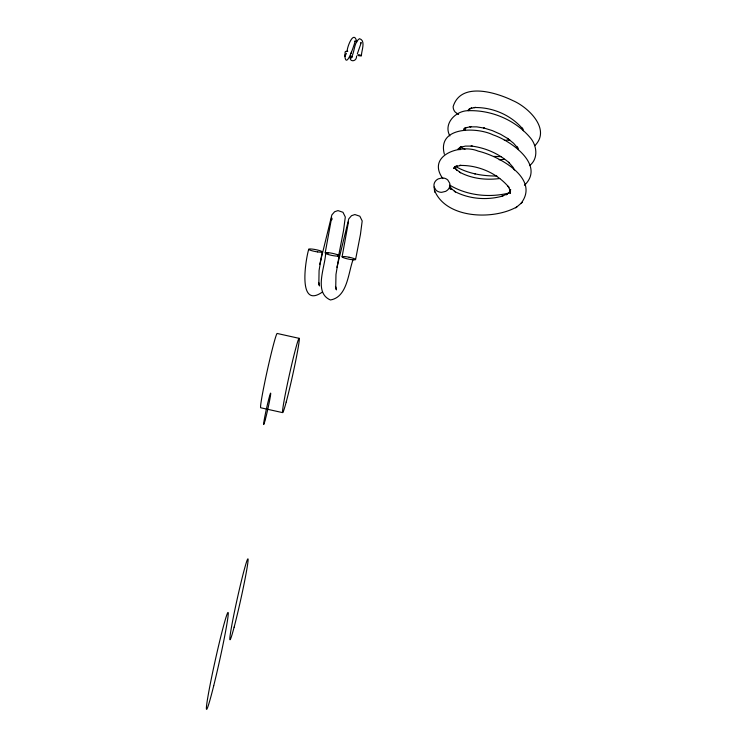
<?xml version="1.0" encoding="UTF-8"?>
<svg xmlns="http://www.w3.org/2000/svg" width="747" height="747" viewBox="0 0 747 747"><rect width="100%" height="100%" fill="white"/><g stroke="black" fill="none" stroke-linecap="round" stroke-linejoin="round"><path stroke-width="1.12" d="M348.457 221.896L342.089 256.791M350.735 55.558C347.728 62.113 356.805 62.664 356.59 55.997M351.146 53.56L351.473 51.814M361.436 55.642C358.513 53.551 355.311 55.717 360.493 55.913A2.278 0.486 10.6 0 0 361.436 55.642C361.324 50.964 366.142 40.478 359.438 38.676C353.508 42.887 354.993 52.29 350.941 58.051L352.481 56.884M344.731 53.98C345.506 72.618 354.592 43.643 355.292 40.824L354.526 41.561M308.716 249.349C305.84 258.565 297.035 309.93 322.433 292.012M322.209 251.786L319.081 270.517L318.838 284.037L318.595 282.478L319.548 285.914L318.82 284.336M325.617 253.308C325.328 266.464 313.301 292.665 330.435 299.977C347.598 297.063 348.177 272.58 353.154 259.461M339.101 255.735L335.973 274.476L335.73 287.987L335.487 286.437L336.449 289.864L335.711 288.295M325.197 252.841L331.593 217.947L331.92 219.711M338.68 255.605L343.555 230.459L345.301 217.004L342.966 212.279L337.971 210.598L334.6 211.756L331.845 214.94L319.744 264.373M355.572 259.564L360.446 234.409L362.192 220.953L359.858 216.228L354.872 214.548L351.492 215.706L348.746 218.899L336.925 267.305M454.802 166.749L454.297 168.57L455.577 166.217M347.14 51.151C347.131 46.8 353.994 28.974 356.795 42.028M357.346 53.821L361.277 42.532L360.521 42.943M459.536 147.971L458.91 149.727L460.189 147.383M346.412 53.28L344.983 56.436L345.329 56.006M510.724 189.682L509.052 193.165L510.556 191.176L506.242 194.818L507.446 193.79L501.695 196.396L502.88 195.994C486.895 200.513 468.985 199.122 454.269 191.26L455.493 191.895L450.861 188.281L451.954 189.533L449.451 185.751M449.862 135.926C443.018 123.451 455.931 110.565 468.462 110.687L469.508 108.829L468.201 110.126L471.777 107.839L470.274 108.604L475.615 107.381L474.186 107.559C492.422 107.036 511.209 115.103 522.909 129.184L522.032 127.98L523.498 130.79M463.822 130.118L465.11 127.756M520.939 203.445C540.772 178.244 497.819 155.647 478.183 151.118C460.638 143.592 426.07 155.441 442.84 178.589M459.956 147.467L458.004 149.157L461.637 146.823L460.003 147.346L465.465 146.095L472.235 146.095L471.133 146.02C485.223 147.691 498.828 153.621 509.473 163.042L508.614 162.239L512.956 167.169L514.45 170.036M455.016 167.011L453.606 168.234L457.211 165.918L455.633 166.609L461.039 165.358L459.573 165.46C478.071 164.928 497.128 173.108 508.987 187.385L508.025 186.218L510.49 190.952L509.893 189.299L510.332 193.352L510.248 191.484M434.474 190.308C445.894 218.88 493.571 220.262 516.915 206.844M534.852 145.637C551.333 129.166 528.073 107.036 512.787 100.574C496.307 92.516 460.899 81.395 453.168 106.532A8.301 7.367 28.5 0 0 455.184 112.078L458.593 114.506M529.558 165.582C538.344 159.092 537.084 146.141 530.8 138.354C515.85 120.267 491.834 109.94 468.462 110.687M524.422 185.293C545.702 164.947 510.64 140.697 493.207 134.936C477.146 126.925 436.855 126.15 444.353 154.162M515.71 207.862L522.302 202.297M463.906 129.138L466.567 127.438M508.922 140.109L509.771 139.904L504.346 140.399M507.82 193.314C488.818 197.722 467.725 195.518 450.702 185.714M465.997 127.756L471.273 126.542L469.863 126.859L476.707 126.859L484.411 128.139L483.767 127.97L492.273 130.585L500.583 134.273L508.147 138.793L507.512 138.391L513.497 143.181L517.886 148.167L517.12 146.879L518.558 149.652M499.145 159.774L504.346 159.307M499.808 178.505C486.138 180.298 471.656 178.766 459.433 172.062M496.886 176.021L496.484 176.012C482.637 176.049 468.5 173.677 456.296 166.87M493.73 156.403L501.33 156.674M317.662 251.916L319.24 252.103A6.863 0.971 11 0 0 320.696 250.945A6.863 0.971 11 0 0 310.78 248.966A6.863 0.971 11 0 0 311.013 250.469L312.498 250.889A6.863 0.971 11 0 0 317.624 251.916M474.644 173.855L475.213 173.939M347.785 51.272L345.693 51.403A2.054 1.41 11.5 0 0 345.133 52.766L345.357 53.149M299.145 338.344L277.184 333.47A38.05 1.643 -77.5 0 0 265.25 379.906L263.43 388.898A38.05 1.643 -77.5 0 0 260.703 407.769L282.665 412.633M460.796 147.28L464.998 149.307M460.591 172.809L456.025 169.252L457.024 170.577L454.54 166.842L455.128 168.561L454.942 166.712M464.176 128.493L465.437 130.398M434.138 187.021L436.08 190.242A7.853 6.938 -5.9 0 0 441.654 192.324L445.698 191.353L447.397 190.196A8.301 7.339 -5.9 0 0 449.937 185.097L449.741 183.239L447.798 180.018A7.853 6.938 -5.9 0 0 442.224 177.926L438.181 178.906L436.481 180.055A8.301 7.339 -5.9 0 0 433.942 185.153L434.67 192.156M450.18 187.432L450.376 189.271L449.937 185.097M464.457 128.232L464.643 130.062M459.807 147.934L460.003 149.764M337.952 255.035A6.863 0.971 11 0 1 336.131 256.062L334.553 255.876A6.863 0.971 11 0 1 329.39 254.839L327.924 254.419A6.863 0.971 11 0 1 328.587 252.99M337.597 255.876A6.863 0.962 11.4 0 0 337.933 254.96L336.934 254.55A6.863 0.962 11.4 0 0 332.266 253.308L330.501 252.981A6.863 0.962 11.4 0 0 325.953 253.485M331.565 217.947L331.481 219.655L331.593 217.947M349.148 257.257L347.392 256.931A6.863 0.962 11.4 0 0 342.406 257.192A6.863 0.962 11.4 0 0 351.361 259.592A6.863 0.962 11.4 0 0 354.825 258.91L353.826 258.509A6.863 0.962 11.4 0 0 349.157 257.257M213.698 685.821A49.769 2.157 -77.5 0 0 228.078 612.475A49.769 2.157 -77.5 0 0 210.094 684.887A49.769 2.157 -77.5 0 0 213.698 685.821M265.288 419.665A16.117 0.7 -77.5 0 0 270.713 393.557A16.117 0.7 -77.5 0 0 265.474 413.38A16.117 0.7 -77.5 0 0 265.288 419.665M234.128 627.163A41.449 1.793 -77.5 0 0 248.088 560.017A41.449 1.793 -77.5 0 0 234.614 611.009A41.449 1.793 -77.5 0 0 234.128 627.163M286.213 401.998A38.05 1.643 -77.5 0 0 299.286 339.689A38.05 1.643 -77.5 0 0 287.221 384.78A38.05 1.643 -77.5 0 0 286.213 401.998"/></g></svg>
